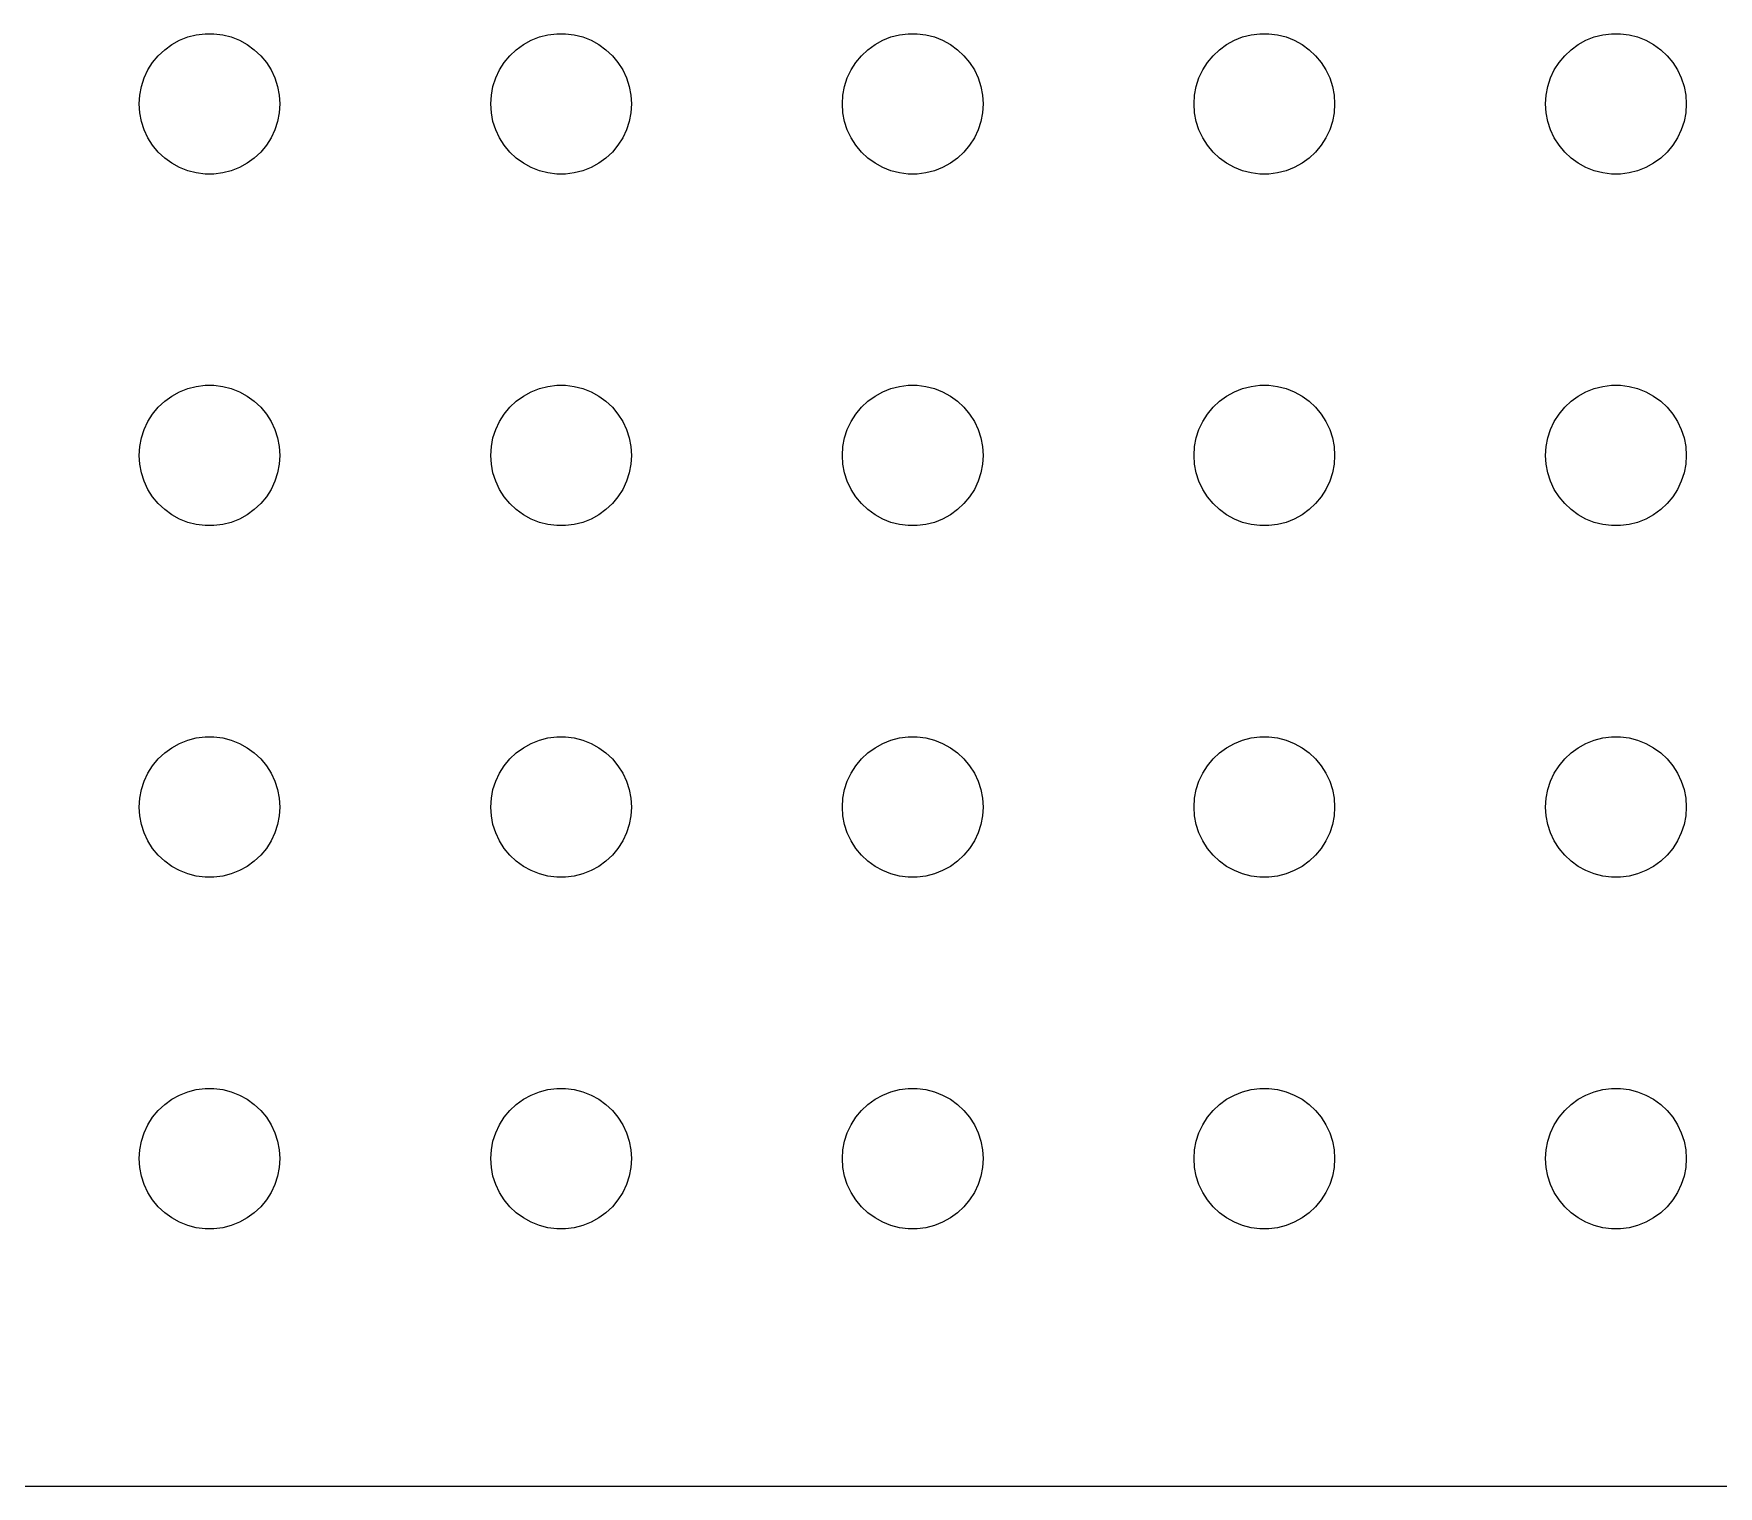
# Model space of a CAD drawing. Header units: metres. Extents: x -134 to 134, y -134 to 134.
# Drawn here: x -3.75 to 32.18, y -134.49 to -103.5 of the extents above; entities that cross this region are included whole.
import ezdxf

# ---------------------------------------------------------------- set-up
doc = ezdxf.new("R2010")
doc.units = ezdxf.units.M

msp = doc.modelspace()

# ---------------------------------------------------------------- linework, layer by layer
for p, q in [((-1.09344, -103.973), (-0.95613, -103.844)), ((-0.95613, -103.844), (-0.80373, -103.734)), ((-0.80373, -103.734), (-0.63866, -103.643)), ((-0.63866, -103.643), (-0.46352, -103.573)), ((-0.46352, -103.573), (-0.28107, -103.527)), ((-0.28107, -103.527), (-0.09418, -103.503)), ((-0.09418, -103.503), (0.09418, -103.503)), ((0.09418, -103.503), (0.28107, -103.527)), ((0.28107, -103.527), (0.46352, -103.573)), ((0.46352, -103.573), (0.63866, -103.643)), ((0.63866, -103.643), (0.80373, -103.734)), ((0.80373, -103.734), (0.95613, -103.844)), ((0.95613, -103.844), (1.09344, -103.973)), ((6.40654, -103.973), (6.54385, -103.844)), ((6.54385, -103.844), (6.69626, -103.734)), ((6.69626, -103.734), (6.86133, -103.643)), ((6.86133, -103.643), (7.03647, -103.573)), ((7.03647, -103.573), (7.21892, -103.527)), ((7.21892, -103.527), (7.40581, -103.503)), ((7.40581, -103.503), (7.59418, -103.503)), ((7.59418, -103.503), (7.78107, -103.527)), ((7.78107, -103.527), (7.96352, -103.573)), ((7.96352, -103.573), (8.13866, -103.643)), ((8.13866, -103.643), (8.30373, -103.734)), ((8.30373, -103.734), (8.45613, -103.844)), ((8.45613, -103.844), (8.59344, -103.973)), ((13.9065, -103.973), (14.0439, -103.844)), ((14.0439, -103.844), (14.1963, -103.734)), ((14.1963, -103.734), (14.3613, -103.643)), ((14.3613, -103.643), (14.5365, -103.573)), ((14.5365, -103.573), (14.7189, -103.527)), ((14.7189, -103.527), (14.9058, -103.503)), ((14.9058, -103.503), (15.0942, -103.503)), ((15.0942, -103.503), (15.2811, -103.527)), ((15.2811, -103.527), (15.4635, -103.573)), ((15.4635, -103.573), (15.6387, -103.643)), ((15.6387, -103.643), (15.8037, -103.734)), ((15.8037, -103.734), (15.9561, -103.844)), ((15.9561, -103.844), (16.0934, -103.973)), ((21.4065, -103.973), (21.5439, -103.844)), ((21.5439, -103.844), (21.6963, -103.734)), ((21.6963, -103.734), (21.8613, -103.643)), ((21.8613, -103.643), (22.0365, -103.573)), ((22.0365, -103.573), (22.2189, -103.527)), ((22.2189, -103.527), (22.4058, -103.503)), ((22.4058, -103.503), (22.5942, -103.503)), ((22.5942, -103.503), (22.7811, -103.527)), ((22.7811, -103.527), (22.9635, -103.573)), ((22.9635, -103.573), (23.1387, -103.643)), ((23.1387, -103.643), (23.3037, -103.734)), ((23.3037, -103.734), (23.4561, -103.844)), ((23.4561, -103.844), (23.5934, -103.973)), ((28.9065, -103.973), (29.0439, -103.844)), ((29.0439, -103.844), (29.1963, -103.734)), ((29.1963, -103.734), (29.3613, -103.643)), ((29.3613, -103.643), (29.5365, -103.573)), ((29.5365, -103.573), (29.7189, -103.527)), ((29.7189, -103.527), (29.9058, -103.503)), ((29.9058, -103.503), (30.0942, -103.503)), ((30.0942, -103.503), (30.2811, -103.527)), ((30.2811, -103.527), (30.4635, -103.573)), ((30.4635, -103.573), (30.6387, -103.643)), ((30.6387, -103.643), (30.8037, -103.734)), ((30.8037, -103.734), (30.9561, -103.844)), ((30.9561, -103.844), (31.0934, -103.973)), ((-1.31445, -104.277), (-1.21352, -104.118)), ((-1.21352, -104.118), (-1.09344, -103.973)), ((1.09344, -103.973), (1.21352, -104.118)), ((1.21352, -104.118), (1.31445, -104.277)), ((6.18553, -104.277), (6.28647, -104.118)), ((6.28647, -104.118), (6.40654, -103.973)), ((8.59344, -103.973), (8.71352, -104.118)), ((8.71352, -104.118), (8.81445, -104.277)), ((13.6855, -104.277), (13.7865, -104.118)), ((13.7865, -104.118), (13.9065, -103.973)), ((16.0934, -103.973), (16.2135, -104.118)), ((16.2135, -104.118), (16.3145, -104.277)), ((21.1855, -104.277), (21.2865, -104.118)), ((21.2865, -104.118), (21.4065, -103.973)), ((23.5934, -103.973), (23.7135, -104.118)), ((23.7135, -104.118), (23.8145, -104.277)), ((28.6855, -104.277), (28.7865, -104.118)), ((28.7865, -104.118), (28.9065, -103.973)), ((31.0934, -103.973), (31.2135, -104.118)), ((31.2135, -104.118), (31.3145, -104.277)), ((-1.45287, -104.627), (-1.39465, -104.448)), ((-1.39465, -104.448), (-1.31445, -104.277)), ((1.31445, -104.277), (1.39465, -104.448)), ((1.39465, -104.448), (1.45287, -104.627)), ((6.04712, -104.627), (6.10533, -104.448)), ((6.10533, -104.448), (6.18553, -104.277)), ((8.81445, -104.277), (8.89465, -104.448)), ((8.89465, -104.448), (8.95287, -104.627)), ((13.5471, -104.627), (13.6053, -104.448)), ((13.6053, -104.448), (13.6855, -104.277)), ((16.3145, -104.277), (16.3947, -104.448)), ((16.3947, -104.448), (16.4529, -104.627)), ((21.0471, -104.627), (21.1053, -104.448)), ((21.1053, -104.448), (21.1855, -104.277)), ((23.8145, -104.277), (23.8947, -104.448)), ((23.8947, -104.448), (23.9529, -104.627)), ((28.5471, -104.627), (28.6053, -104.448)), ((28.6053, -104.448), (28.6855, -104.277)), ((31.3145, -104.277), (31.3947, -104.448)), ((31.3947, -104.448), (31.4529, -104.627)), ((-1.5, -105), (-1.48816, -104.812)), ((-1.48816, -104.812), (-1.45287, -104.627)), ((1.45287, -104.627), (1.48816, -104.812)), ((1.48816, -104.812), (1.5, -105)), ((6, -105), (6.01183, -104.812)), ((6.01183, -104.812), (6.04712, -104.627)), ((8.95287, -104.627), (8.98816, -104.812)), ((8.98816, -104.812), (9, -105)), ((13.5, -105), (13.5118, -104.812)), ((13.5118, -104.812), (13.5471, -104.627)), ((16.4529, -104.627), (16.4882, -104.812)), ((16.4882, -104.812), (16.5, -105)), ((21, -105), (21.0118, -104.812)), ((21.0118, -104.812), (21.0471, -104.627)), ((23.9529, -104.627), (23.9882, -104.812)), ((23.9882, -104.812), (24, -105)), ((28.5, -105), (28.5118, -104.812)), ((28.5118, -104.812), (28.5471, -104.627)), ((31.4529, -104.627), (31.4882, -104.812)), ((31.4882, -104.812), (31.5, -105)), ((-1.48816, -105.188), (-1.5, -105)), ((-1.45287, -105.373), (-1.48816, -105.188)), ((1.48816, -105.188), (1.45287, -105.373)), ((1.5, -105), (1.48816, -105.188)), ((6.01183, -105.188), (6, -105)), ((6.04712, -105.373), (6.01183, -105.188)), ((8.98816, -105.188), (8.95287, -105.373)), ((9, -105), (8.98816, -105.188)), ((13.5118, -105.188), (13.5, -105)), ((13.5471, -105.373), (13.5118, -105.188)), ((16.4882, -105.188), (16.4529, -105.373)), ((16.5, -105), (16.4882, -105.188)), ((21.0118, -105.188), (21, -105)), ((21.0471, -105.373), (21.0118, -105.188)), ((23.9882, -105.188), (23.9529, -105.373)), ((24, -105), (23.9882, -105.188)), ((28.5118, -105.188), (28.5, -105)), ((28.5471, -105.373), (28.5118, -105.188)), ((31.4882, -105.188), (31.4529, -105.373)), ((31.5, -105), (31.4882, -105.188)), ((-1.39465, -105.552), (-1.45287, -105.373)), ((-1.31445, -105.723), (-1.39465, -105.552)), ((1.39465, -105.552), (1.31445, -105.723)), ((1.45287, -105.373), (1.39465, -105.552)), ((6.10533, -105.552), (6.04712, -105.373)), ((6.18553, -105.723), (6.10533, -105.552)), ((8.89465, -105.552), (8.81445, -105.723)), ((8.95287, -105.373), (8.89465, -105.552)), ((13.6053, -105.552), (13.5471, -105.373)), ((13.6855, -105.723), (13.6053, -105.552)), ((16.3947, -105.552), (16.3145, -105.723)), ((16.4529, -105.373), (16.3947, -105.552)), ((21.1053, -105.552), (21.0471, -105.373)), ((21.1855, -105.723), (21.1053, -105.552)), ((23.8947, -105.552), (23.8145, -105.723)), ((23.9529, -105.373), (23.8947, -105.552)), ((28.6053, -105.552), (28.5471, -105.373)), ((28.6855, -105.723), (28.6053, -105.552)), ((31.3947, -105.552), (31.3145, -105.723)), ((31.4529, -105.373), (31.3947, -105.552)), ((-1.21352, -105.882), (-1.31445, -105.723)), ((-1.09344, -106.027), (-1.21352, -105.882)), ((1.21352, -105.882), (1.09344, -106.027)), ((1.31445, -105.723), (1.21352, -105.882)), ((6.28647, -105.882), (6.18553, -105.723)), ((6.40654, -106.027), (6.28647, -105.882)), ((8.71352, -105.882), (8.59344, -106.027)), ((8.81445, -105.723), (8.71352, -105.882)), ((13.7865, -105.882), (13.6855, -105.723)), ((13.9065, -106.027), (13.7865, -105.882)), ((16.2135, -105.882), (16.0934, -106.027)), ((16.3145, -105.723), (16.2135, -105.882)), ((21.2865, -105.882), (21.1855, -105.723)), ((21.4065, -106.027), (21.2865, -105.882)), ((23.7135, -105.882), (23.5934, -106.027)), ((23.8145, -105.723), (23.7135, -105.882)), ((28.7865, -105.882), (28.6855, -105.723)), ((28.9065, -106.027), (28.7865, -105.882)), ((31.2135, -105.882), (31.0934, -106.027)), ((31.3145, -105.723), (31.2135, -105.882)), ((-0.95613, -106.156), (-1.09344, -106.027)), ((-0.80373, -106.266), (-0.95613, -106.156)), ((-0.63866, -106.357), (-0.80373, -106.266)), ((-0.46352, -106.427), (-0.63866, -106.357)), ((0.63866, -106.357), (0.46352, -106.427)), ((0.80373, -106.266), (0.63866, -106.357)), ((0.95613, -106.156), (0.80373, -106.266)), ((1.09344, -106.027), (0.95613, -106.156)), ((6.54385, -106.156), (6.40654, -106.027)), ((6.69626, -106.266), (6.54385, -106.156)), ((6.86133, -106.357), (6.69626, -106.266)), ((7.03647, -106.427), (6.86133, -106.357)), ((8.13866, -106.357), (7.96352, -106.427)), ((8.30373, -106.266), (8.13866, -106.357)), ((8.45613, -106.156), (8.30373, -106.266)), ((8.59344, -106.027), (8.45613, -106.156)), ((14.0439, -106.156), (13.9065, -106.027)), ((14.1963, -106.266), (14.0439, -106.156)), ((14.3613, -106.357), (14.1963, -106.266)), ((14.5365, -106.427), (14.3613, -106.357)), ((15.6387, -106.357), (15.4635, -106.427)), ((15.8037, -106.266), (15.6387, -106.357)), ((15.9561, -106.156), (15.8037, -106.266)), ((16.0934, -106.027), (15.9561, -106.156)), ((21.5439, -106.156), (21.4065, -106.027)), ((21.6963, -106.266), (21.5439, -106.156)), ((21.8613, -106.357), (21.6963, -106.266)), ((22.0365, -106.427), (21.8613, -106.357)), ((23.1387, -106.357), (22.9635, -106.427)), ((23.3037, -106.266), (23.1387, -106.357)), ((23.4561, -106.156), (23.3037, -106.266)), ((23.5934, -106.027), (23.4561, -106.156)), ((29.0439, -106.156), (28.9065, -106.027)), ((29.1963, -106.266), (29.0439, -106.156)), ((29.3613, -106.357), (29.1963, -106.266)), ((29.5365, -106.427), (29.3613, -106.357)), ((30.6387, -106.357), (30.4635, -106.427)), ((30.8037, -106.266), (30.6387, -106.357)), ((30.9561, -106.156), (30.8037, -106.266)), ((31.0934, -106.027), (30.9561, -106.156)), ((-0.28107, -106.473), (-0.46352, -106.427)), ((-0.09418, -106.497), (-0.28107, -106.473)), ((0.09418, -106.497), (-0.09418, -106.497)), ((0.28107, -106.473), (0.09418, -106.497)), ((0.46352, -106.427), (0.28107, -106.473)), ((7.21892, -106.473), (7.03647, -106.427)), ((7.40581, -106.497), (7.21892, -106.473)), ((7.59418, -106.497), (7.40581, -106.497)), ((7.78107, -106.473), (7.59418, -106.497)), ((7.96352, -106.427), (7.78107, -106.473)), ((14.7189, -106.473), (14.5365, -106.427)), ((14.9058, -106.497), (14.7189, -106.473)), ((15.0942, -106.497), (14.9058, -106.497)), ((15.2811, -106.473), (15.0942, -106.497)), ((15.4635, -106.427), (15.2811, -106.473)), ((22.2189, -106.473), (22.0365, -106.427)), ((22.4058, -106.497), (22.2189, -106.473)), ((22.5942, -106.497), (22.4058, -106.497)), ((22.7811, -106.473), (22.5942, -106.497)), ((22.9635, -106.427), (22.7811, -106.473)), ((29.7189, -106.473), (29.5365, -106.427)), ((29.9058, -106.497), (29.7189, -106.473)), ((30.0942, -106.497), (29.9058, -106.497)), ((30.2811, -106.473), (30.0942, -106.497)), ((30.4635, -106.427), (30.2811, -106.473)), ((-0.46352, -111.073), (-0.28107, -111.027)), ((-0.28107, -111.027), (-0.09418, -111.003)), ((-0.09418, -111.003), (0.09418, -111.003)), ((0.09418, -111.003), (0.28107, -111.027)), ((0.28107, -111.027), (0.46352, -111.073)), ((7.03647, -111.073), (7.21892, -111.027)), ((7.21892, -111.027), (7.40581, -111.003)), ((7.40581, -111.003), (7.59418, -111.003)), ((7.59418, -111.003), (7.78107, -111.027)), ((7.78107, -111.027), (7.96352, -111.073)), ((14.5365, -111.073), (14.7189, -111.027)), ((14.7189, -111.027), (14.9058, -111.003)), ((14.9058, -111.003), (15.0942, -111.003)), ((15.0942, -111.003), (15.2811, -111.027)), ((15.2811, -111.027), (15.4635, -111.073)), ((22.0365, -111.073), (22.2189, -111.027)), ((22.2189, -111.027), (22.4058, -111.003)), ((22.4058, -111.003), (22.5942, -111.003)), ((22.5942, -111.003), (22.7811, -111.027)), ((22.7811, -111.027), (22.9635, -111.073)), ((29.5365, -111.073), (29.7189, -111.027)), ((29.7189, -111.027), (29.9058, -111.003)), ((29.9058, -111.003), (30.0942, -111.003)), ((30.0942, -111.003), (30.2811, -111.027)), ((30.2811, -111.027), (30.4635, -111.073)), ((-1.09344, -111.473), (-0.95613, -111.344)), ((-0.95613, -111.344), (-0.80373, -111.234)), ((-0.80373, -111.234), (-0.63866, -111.143)), ((-0.63866, -111.143), (-0.46352, -111.073)), ((0.46352, -111.073), (0.63866, -111.143)), ((0.63866, -111.143), (0.80373, -111.234)), ((0.80373, -111.234), (0.95613, -111.344)), ((0.95613, -111.344), (1.09344, -111.473)), ((6.40654, -111.473), (6.54385, -111.344)), ((6.54385, -111.344), (6.69626, -111.234)), ((6.69626, -111.234), (6.86133, -111.143)), ((6.86133, -111.143), (7.03647, -111.073)), ((7.96352, -111.073), (8.13866, -111.143)), ((8.13866, -111.143), (8.30373, -111.234)), ((8.30373, -111.234), (8.45613, -111.344)), ((8.45613, -111.344), (8.59344, -111.473)), ((13.9065, -111.473), (14.0439, -111.344)), ((14.0439, -111.344), (14.1963, -111.234)), ((14.1963, -111.234), (14.3613, -111.143)), ((14.3613, -111.143), (14.5365, -111.073)), ((15.4635, -111.073), (15.6387, -111.143)), ((15.6387, -111.143), (15.8037, -111.234)), ((15.8037, -111.234), (15.9561, -111.344)), ((15.9561, -111.344), (16.0934, -111.473)), ((21.4065, -111.473), (21.5439, -111.344)), ((21.5439, -111.344), (21.6963, -111.234)), ((21.6963, -111.234), (21.8613, -111.143)), ((21.8613, -111.143), (22.0365, -111.073)), ((22.9635, -111.073), (23.1387, -111.143)), ((23.1387, -111.143), (23.3037, -111.234)), ((23.3037, -111.234), (23.4561, -111.344)), ((23.4561, -111.344), (23.5934, -111.473)), ((28.9065, -111.473), (29.0439, -111.344)), ((29.0439, -111.344), (29.1963, -111.234)), ((29.1963, -111.234), (29.3613, -111.143)), ((29.3613, -111.143), (29.5365, -111.073)), ((30.4635, -111.073), (30.6387, -111.143)), ((30.6387, -111.143), (30.8037, -111.234)), ((30.8037, -111.234), (30.9561, -111.344)), ((30.9561, -111.344), (31.0934, -111.473)), ((-1.31445, -111.777), (-1.21352, -111.618)), ((-1.21352, -111.618), (-1.09344, -111.473)), ((1.09344, -111.473), (1.21352, -111.618)), ((1.21352, -111.618), (1.31445, -111.777)), ((6.18553, -111.777), (6.28647, -111.618)), ((6.28647, -111.618), (6.40654, -111.473)), ((8.59344, -111.473), (8.71352, -111.618)), ((8.71352, -111.618), (8.81445, -111.777)), ((13.6855, -111.777), (13.7865, -111.618)), ((13.7865, -111.618), (13.9065, -111.473)), ((16.0934, -111.473), (16.2135, -111.618)), ((16.2135, -111.618), (16.3145, -111.777)), ((21.1855, -111.777), (21.2865, -111.618)), ((21.2865, -111.618), (21.4065, -111.473)), ((23.5934, -111.473), (23.7135, -111.618)), ((23.7135, -111.618), (23.8145, -111.777)), ((28.6855, -111.777), (28.7865, -111.618)), ((28.7865, -111.618), (28.9065, -111.473)), ((31.0934, -111.473), (31.2135, -111.618)), ((31.2135, -111.618), (31.3145, -111.777)), ((-1.45287, -112.127), (-1.39465, -111.948)), ((-1.39465, -111.948), (-1.31445, -111.777)), ((1.31445, -111.777), (1.39465, -111.948)), ((1.39465, -111.948), (1.45287, -112.127)), ((6.04712, -112.127), (6.10533, -111.948)), ((6.10533, -111.948), (6.18553, -111.777)), ((8.81445, -111.777), (8.89465, -111.948)), ((8.89465, -111.948), (8.95287, -112.127)), ((13.5471, -112.127), (13.6053, -111.948)), ((13.6053, -111.948), (13.6855, -111.777)), ((16.3145, -111.777), (16.3947, -111.948)), ((16.3947, -111.948), (16.4529, -112.127)), ((21.0471, -112.127), (21.1053, -111.948)), ((21.1053, -111.948), (21.1855, -111.777)), ((23.8145, -111.777), (23.8947, -111.948)), ((23.8947, -111.948), (23.9529, -112.127)), ((28.5471, -112.127), (28.6053, -111.948)), ((28.6053, -111.948), (28.6855, -111.777)), ((31.3145, -111.777), (31.3947, -111.948)), ((31.3947, -111.948), (31.4529, -112.127)), ((-1.5, -112.5), (-1.48816, -112.312)), ((-1.48816, -112.312), (-1.45287, -112.127)), ((1.45287, -112.127), (1.48816, -112.312)), ((1.48816, -112.312), (1.5, -112.5)), ((6, -112.5), (6.01183, -112.312)), ((6.01183, -112.312), (6.04712, -112.127)), ((8.95287, -112.127), (8.98816, -112.312)), ((8.98816, -112.312), (9, -112.5)), ((13.5, -112.5), (13.5118, -112.312)), ((13.5118, -112.312), (13.5471, -112.127)), ((16.4529, -112.127), (16.4882, -112.312)), ((16.4882, -112.312), (16.5, -112.5)), ((21, -112.5), (21.0118, -112.312)), ((21.0118, -112.312), (21.0471, -112.127)), ((23.9529, -112.127), (23.9882, -112.312)), ((23.9882, -112.312), (24, -112.5)), ((28.5, -112.5), (28.5118, -112.312)), ((28.5118, -112.312), (28.5471, -112.127)), ((31.4529, -112.127), (31.4882, -112.312)), ((31.4882, -112.312), (31.5, -112.5)), ((-1.48816, -112.688), (-1.5, -112.5)), ((-1.45287, -112.873), (-1.48816, -112.688)), ((1.48816, -112.688), (1.45287, -112.873)), ((1.5, -112.5), (1.48816, -112.688)), ((6.01183, -112.688), (6, -112.5)), ((6.04712, -112.873), (6.01183, -112.688)), ((8.98816, -112.688), (8.95287, -112.873)), ((9, -112.5), (8.98816, -112.688)), ((13.5118, -112.688), (13.5, -112.5)), ((13.5471, -112.873), (13.5118, -112.688)), ((16.4882, -112.688), (16.4529, -112.873)), ((16.5, -112.5), (16.4882, -112.688)), ((21.0118, -112.688), (21, -112.5)), ((21.0471, -112.873), (21.0118, -112.688)), ((23.9882, -112.688), (23.9529, -112.873)), ((24, -112.5), (23.9882, -112.688)), ((28.5118, -112.688), (28.5, -112.5)), ((28.5471, -112.873), (28.5118, -112.688)), ((31.4882, -112.688), (31.4529, -112.873)), ((31.5, -112.5), (31.4882, -112.688)), ((-1.39465, -113.052), (-1.45287, -112.873)), ((-1.31445, -113.223), (-1.39465, -113.052)), ((1.39465, -113.052), (1.31445, -113.223)), ((1.45287, -112.873), (1.39465, -113.052)), ((6.10533, -113.052), (6.04712, -112.873)), ((6.18553, -113.223), (6.10533, -113.052)), ((8.89465, -113.052), (8.81445, -113.223)), ((8.95287, -112.873), (8.89465, -113.052)), ((13.6053, -113.052), (13.5471, -112.873)), ((13.6855, -113.223), (13.6053, -113.052)), ((16.3947, -113.052), (16.3145, -113.223)), ((16.4529, -112.873), (16.3947, -113.052)), ((21.1053, -113.052), (21.0471, -112.873)), ((21.1855, -113.223), (21.1053, -113.052)), ((23.8947, -113.052), (23.8145, -113.223)), ((23.9529, -112.873), (23.8947, -113.052)), ((28.6053, -113.052), (28.5471, -112.873)), ((28.6855, -113.223), (28.6053, -113.052)), ((31.3947, -113.052), (31.3145, -113.223)), ((31.4529, -112.873), (31.3947, -113.052)), ((-1.21352, -113.382), (-1.31445, -113.223)), ((-1.09344, -113.527), (-1.21352, -113.382)), ((-0.95613, -113.656), (-1.09344, -113.527)), ((1.09344, -113.527), (0.95613, -113.656)), ((1.21352, -113.382), (1.09344, -113.527)), ((1.31445, -113.223), (1.21352, -113.382)), ((6.28647, -113.382), (6.18553, -113.223)), ((6.40654, -113.527), (6.28647, -113.382)), ((6.54385, -113.656), (6.40654, -113.527)), ((8.59344, -113.527), (8.45613, -113.656)), ((8.71352, -113.382), (8.59344, -113.527)), ((8.81445, -113.223), (8.71352, -113.382)), ((13.7865, -113.382), (13.6855, -113.223)), ((13.9065, -113.527), (13.7865, -113.382)), ((14.0439, -113.656), (13.9065, -113.527)), ((16.0934, -113.527), (15.9561, -113.656)), ((16.2135, -113.382), (16.0934, -113.527)), ((16.3145, -113.223), (16.2135, -113.382)), ((21.2865, -113.382), (21.1855, -113.223)), ((21.4065, -113.527), (21.2865, -113.382)), ((21.5439, -113.656), (21.4065, -113.527)), ((23.5934, -113.527), (23.4561, -113.656)), ((23.7135, -113.382), (23.5934, -113.527)), ((23.8145, -113.223), (23.7135, -113.382)), ((28.7865, -113.382), (28.6855, -113.223)), ((28.9065, -113.527), (28.7865, -113.382)), ((29.0439, -113.656), (28.9065, -113.527)), ((31.0934, -113.527), (30.9561, -113.656)), ((31.2135, -113.382), (31.0934, -113.527)), ((31.3145, -113.223), (31.2135, -113.382)), ((-0.80373, -113.766), (-0.95613, -113.656)), ((-0.63866, -113.857), (-0.80373, -113.766)), ((-0.46352, -113.927), (-0.63866, -113.857)), ((0.63866, -113.857), (0.46352, -113.927)), ((0.80373, -113.766), (0.63866, -113.857)), ((0.95613, -113.656), (0.80373, -113.766)), ((6.69626, -113.766), (6.54385, -113.656)), ((6.86133, -113.857), (6.69626, -113.766)), ((7.03647, -113.927), (6.86133, -113.857)), ((8.13866, -113.857), (7.96352, -113.927)), ((8.30373, -113.766), (8.13866, -113.857)), ((8.45613, -113.656), (8.30373, -113.766)), ((14.1963, -113.766), (14.0439, -113.656)), ((14.3613, -113.857), (14.1963, -113.766)), ((14.5365, -113.927), (14.3613, -113.857)), ((15.6387, -113.857), (15.4635, -113.927)), ((15.8037, -113.766), (15.6387, -113.857)), ((15.9561, -113.656), (15.8037, -113.766)), ((21.6963, -113.766), (21.5439, -113.656)), ((21.8613, -113.857), (21.6963, -113.766)), ((22.0365, -113.927), (21.8613, -113.857)), ((23.1387, -113.857), (22.9635, -113.927)), ((23.3037, -113.766), (23.1387, -113.857)), ((23.4561, -113.656), (23.3037, -113.766)), ((29.1963, -113.766), (29.0439, -113.656)), ((29.3613, -113.857), (29.1963, -113.766)), ((29.5365, -113.927), (29.3613, -113.857)), ((30.6387, -113.857), (30.4635, -113.927)), ((30.8037, -113.766), (30.6387, -113.857)), ((30.9561, -113.656), (30.8037, -113.766)), ((-0.28107, -113.973), (-0.46352, -113.927)), ((-0.09418, -113.997), (-0.28107, -113.973)), ((0.09418, -113.997), (-0.09418, -113.997)), ((0.28107, -113.973), (0.09418, -113.997)), ((0.46352, -113.927), (0.28107, -113.973)), ((7.21892, -113.973), (7.03647, -113.927)), ((7.40581, -113.997), (7.21892, -113.973)), ((7.59418, -113.997), (7.40581, -113.997)), ((7.78107, -113.973), (7.59418, -113.997)), ((7.96352, -113.927), (7.78107, -113.973)), ((14.7189, -113.973), (14.5365, -113.927)), ((14.9058, -113.997), (14.7189, -113.973)), ((15.0942, -113.997), (14.9058, -113.997)), ((15.2811, -113.973), (15.0942, -113.997)), ((15.4635, -113.927), (15.2811, -113.973)), ((22.2189, -113.973), (22.0365, -113.927)), ((22.4058, -113.997), (22.2189, -113.973)), ((22.5942, -113.997), (22.4058, -113.997)), ((22.7811, -113.973), (22.5942, -113.997)), ((22.9635, -113.927), (22.7811, -113.973)), ((29.7189, -113.973), (29.5365, -113.927)), ((29.9058, -113.997), (29.7189, -113.973)), ((30.0942, -113.997), (29.9058, -113.997)), ((30.2811, -113.973), (30.0942, -113.997)), ((30.4635, -113.927), (30.2811, -113.973)), ((-0.63866, -118.643), (-0.46352, -118.573)), ((-0.46352, -118.573), (-0.28107, -118.527)), ((-0.28107, -118.527), (-0.09418, -118.503)), ((-0.09418, -118.503), (0.09418, -118.503)), ((0.09418, -118.503), (0.28107, -118.527)), ((0.28107, -118.527), (0.46352, -118.573)), ((0.46352, -118.573), (0.63866, -118.643)), ((6.86133, -118.643), (7.03647, -118.573)), ((7.03647, -118.573), (7.21892, -118.527)), ((7.21892, -118.527), (7.40581, -118.503)), ((7.40581, -118.503), (7.59418, -118.503)), ((7.59418, -118.503), (7.78107, -118.527)), ((7.78107, -118.527), (7.96352, -118.573)), ((7.96352, -118.573), (8.13866, -118.643)), ((14.3613, -118.643), (14.5365, -118.573)), ((14.5365, -118.573), (14.7189, -118.527)), ((14.7189, -118.527), (14.9058, -118.503)), ((14.9058, -118.503), (15.0942, -118.503)), ((15.0942, -118.503), (15.2811, -118.527)), ((15.2811, -118.527), (15.4635, -118.573)), ((15.4635, -118.573), (15.6387, -118.643)), ((21.8613, -118.643), (22.0365, -118.573)), ((22.0365, -118.573), (22.2189, -118.527)), ((22.2189, -118.527), (22.4058, -118.503)), ((22.4058, -118.503), (22.5942, -118.503)), ((22.5942, -118.503), (22.7811, -118.527)), ((22.7811, -118.527), (22.9635, -118.573)), ((22.9635, -118.573), (23.1387, -118.643)), ((29.3613, -118.643), (29.5365, -118.573)), ((29.5365, -118.573), (29.7189, -118.527)), ((29.7189, -118.527), (29.9058, -118.503)), ((29.9058, -118.503), (30.0942, -118.503)), ((30.0942, -118.503), (30.2811, -118.527)), ((30.2811, -118.527), (30.4635, -118.573)), ((30.4635, -118.573), (30.6387, -118.643)), ((-1.09344, -118.973), (-0.95613, -118.844)), ((-0.95613, -118.844), (-0.80373, -118.734)), ((-0.80373, -118.734), (-0.63866, -118.643)), ((0.63866, -118.643), (0.80373, -118.734)), ((0.80373, -118.734), (0.95613, -118.844)), ((0.95613, -118.844), (1.09344, -118.973)), ((6.40654, -118.973), (6.54385, -118.844)), ((6.54385, -118.844), (6.69626, -118.734)), ((6.69626, -118.734), (6.86133, -118.643)), ((8.13866, -118.643), (8.30373, -118.734)), ((8.30373, -118.734), (8.45613, -118.844)), ((8.45613, -118.844), (8.59344, -118.973)), ((13.9065, -118.973), (14.0439, -118.844)), ((14.0439, -118.844), (14.1963, -118.734)), ((14.1963, -118.734), (14.3613, -118.643)), ((15.6387, -118.643), (15.8037, -118.734)), ((15.8037, -118.734), (15.9561, -118.844)), ((15.9561, -118.844), (16.0934, -118.973)), ((21.4065, -118.973), (21.5439, -118.844)), ((21.5439, -118.844), (21.6963, -118.734)), ((21.6963, -118.734), (21.8613, -118.643)), ((23.1387, -118.643), (23.3037, -118.734)), ((23.3037, -118.734), (23.4561, -118.844)), ((23.4561, -118.844), (23.5934, -118.973)), ((28.9065, -118.973), (29.0439, -118.844)), ((29.0439, -118.844), (29.1963, -118.734)), ((29.1963, -118.734), (29.3613, -118.643)), ((30.6387, -118.643), (30.8037, -118.734)), ((30.8037, -118.734), (30.9561, -118.844)), ((30.9561, -118.844), (31.0934, -118.973)), ((-1.39465, -119.448), (-1.31445, -119.277)), ((-1.31445, -119.277), (-1.21352, -119.118)), ((-1.21352, -119.118), (-1.09344, -118.973)), ((1.09344, -118.973), (1.21352, -119.118)), ((1.21352, -119.118), (1.31445, -119.277)), ((1.31445, -119.277), (1.39465, -119.448)), ((6.10533, -119.448), (6.18553, -119.277)), ((6.18553, -119.277), (6.28647, -119.118)), ((6.28647, -119.118), (6.40654, -118.973)), ((8.59344, -118.973), (8.71352, -119.118)), ((8.71352, -119.118), (8.81445, -119.277)), ((8.81445, -119.277), (8.89465, -119.448)), ((13.6053, -119.448), (13.6855, -119.277)), ((13.6855, -119.277), (13.7865, -119.118)), ((13.7865, -119.118), (13.9065, -118.973)), ((16.0934, -118.973), (16.2135, -119.118)), ((16.2135, -119.118), (16.3145, -119.277)), ((16.3145, -119.277), (16.3947, -119.448)), ((21.1053, -119.448), (21.1855, -119.277)), ((21.1855, -119.277), (21.2865, -119.118)), ((21.2865, -119.118), (21.4065, -118.973)), ((23.5934, -118.973), (23.7135, -119.118)), ((23.7135, -119.118), (23.8145, -119.277)), ((23.8145, -119.277), (23.8947, -119.448)), ((28.6053, -119.448), (28.6855, -119.277)), ((28.6855, -119.277), (28.7865, -119.118)), ((28.7865, -119.118), (28.9065, -118.973)), ((31.0934, -118.973), (31.2135, -119.118)), ((31.2135, -119.118), (31.3145, -119.277)), ((31.3145, -119.277), (31.3947, -119.448)), ((-1.48816, -119.812), (-1.45287, -119.627)), ((-1.45287, -119.627), (-1.39465, -119.448)), ((1.39465, -119.448), (1.45287, -119.627)), ((1.45287, -119.627), (1.48816, -119.812)), ((6.01183, -119.812), (6.04712, -119.627)), ((6.04712, -119.627), (6.10533, -119.448)), ((8.89465, -119.448), (8.95287, -119.627)), ((8.95287, -119.627), (8.98816, -119.812)), ((13.5118, -119.812), (13.5471, -119.627)), ((13.5471, -119.627), (13.6053, -119.448)), ((16.3947, -119.448), (16.4529, -119.627)), ((16.4529, -119.627), (16.4882, -119.812)), ((21.0118, -119.812), (21.0471, -119.627)), ((21.0471, -119.627), (21.1053, -119.448)), ((23.8947, -119.448), (23.9529, -119.627)), ((23.9529, -119.627), (23.9882, -119.812)), ((28.5118, -119.812), (28.5471, -119.627)), ((28.5471, -119.627), (28.6053, -119.448)), ((31.3947, -119.448), (31.4529, -119.627)), ((31.4529, -119.627), (31.4882, -119.812)), ((-1.5, -120), (-1.48816, -119.812)), ((-1.48816, -120.188), (-1.5, -120)), ((1.48816, -119.812), (1.5, -120)), ((1.5, -120), (1.48816, -120.188)), ((6, -120), (6.01183, -119.812)), ((6.01183, -120.188), (6, -120)), ((8.98816, -119.812), (9, -120)), ((9, -120), (8.98816, -120.188)), ((13.5, -120), (13.5118, -119.812)), ((13.5118, -120.188), (13.5, -120)), ((16.4882, -119.812), (16.5, -120)), ((16.5, -120), (16.4882, -120.188)), ((21, -120), (21.0118, -119.812)), ((21.0118, -120.188), (21, -120)), ((23.9882, -119.812), (24, -120)), ((24, -120), (23.9882, -120.188)), ((28.5, -120), (28.5118, -119.812)), ((28.5118, -120.188), (28.5, -120)), ((31.4882, -119.812), (31.5, -120)), ((31.5, -120), (31.4882, -120.188)), ((-1.45287, -120.373), (-1.48816, -120.188)), ((-1.39465, -120.552), (-1.45287, -120.373)), ((1.45287, -120.373), (1.39465, -120.552)), ((1.48816, -120.188), (1.45287, -120.373)), ((6.04712, -120.373), (6.01183, -120.188)), ((6.10533, -120.552), (6.04712, -120.373)), ((8.95287, -120.373), (8.89465, -120.552)), ((8.98816, -120.188), (8.95287, -120.373)), ((13.5471, -120.373), (13.5118, -120.188)), ((13.6053, -120.552), (13.5471, -120.373)), ((16.4529, -120.373), (16.3947, -120.552)), ((16.4882, -120.188), (16.4529, -120.373)), ((21.0471, -120.373), (21.0118, -120.188)), ((21.1053, -120.552), (21.0471, -120.373)), ((23.9529, -120.373), (23.8947, -120.552)), ((23.9882, -120.188), (23.9529, -120.373)), ((28.5471, -120.373), (28.5118, -120.188)), ((28.6053, -120.552), (28.5471, -120.373)), ((31.4529, -120.373), (31.3947, -120.552)), ((31.4882, -120.188), (31.4529, -120.373)), ((-1.31445, -120.723), (-1.39465, -120.552)), ((-1.21352, -120.882), (-1.31445, -120.723)), ((1.31445, -120.723), (1.21352, -120.882)), ((1.39465, -120.552), (1.31445, -120.723)), ((6.18553, -120.723), (6.10533, -120.552)), ((6.28647, -120.882), (6.18553, -120.723)), ((8.81445, -120.723), (8.71352, -120.882)), ((8.89465, -120.552), (8.81445, -120.723)), ((13.6855, -120.723), (13.6053, -120.552)), ((13.7865, -120.882), (13.6855, -120.723)), ((16.3145, -120.723), (16.2135, -120.882)), ((16.3947, -120.552), (16.3145, -120.723)), ((21.1855, -120.723), (21.1053, -120.552)), ((21.2865, -120.882), (21.1855, -120.723)), ((23.8145, -120.723), (23.7135, -120.882)), ((23.8947, -120.552), (23.8145, -120.723)), ((28.6855, -120.723), (28.6053, -120.552)), ((28.7865, -120.882), (28.6855, -120.723)), ((31.3145, -120.723), (31.2135, -120.882)), ((31.3947, -120.552), (31.3145, -120.723)), ((-1.09344, -121.027), (-1.21352, -120.882)), ((-0.95613, -121.156), (-1.09344, -121.027)), ((1.09344, -121.027), (0.95613, -121.156)), ((1.21352, -120.882), (1.09344, -121.027)), ((6.40654, -121.027), (6.28647, -120.882)), ((6.54385, -121.156), (6.40654, -121.027)), ((8.59344, -121.027), (8.45613, -121.156)), ((8.71352, -120.882), (8.59344, -121.027)), ((13.9065, -121.027), (13.7865, -120.882)), ((14.0439, -121.156), (13.9065, -121.027)), ((16.0934, -121.027), (15.9561, -121.156)), ((16.2135, -120.882), (16.0934, -121.027)), ((21.4065, -121.027), (21.2865, -120.882)), ((21.5439, -121.156), (21.4065, -121.027)), ((23.5934, -121.027), (23.4561, -121.156)), ((23.7135, -120.882), (23.5934, -121.027)), ((28.9065, -121.027), (28.7865, -120.882)), ((29.0439, -121.156), (28.9065, -121.027)), ((31.0934, -121.027), (30.9561, -121.156)), ((31.2135, -120.882), (31.0934, -121.027)), ((-0.80373, -121.266), (-0.95613, -121.156)), ((-0.63866, -121.357), (-0.80373, -121.266)), ((-0.46352, -121.427), (-0.63866, -121.357)), ((-0.28107, -121.473), (-0.46352, -121.427)), ((0.46352, -121.427), (0.28107, -121.473)), ((0.63866, -121.357), (0.46352, -121.427)), ((0.80373, -121.266), (0.63866, -121.357)), ((0.95613, -121.156), (0.80373, -121.266)), ((6.69626, -121.266), (6.54385, -121.156)), ((6.86133, -121.357), (6.69626, -121.266)), ((7.03647, -121.427), (6.86133, -121.357)), ((7.21892, -121.473), (7.03647, -121.427)), ((7.96352, -121.427), (7.78107, -121.473)), ((8.13866, -121.357), (7.96352, -121.427)), ((8.30373, -121.266), (8.13866, -121.357)), ((8.45613, -121.156), (8.30373, -121.266)), ((14.1963, -121.266), (14.0439, -121.156)), ((14.3613, -121.357), (14.1963, -121.266)), ((14.5365, -121.427), (14.3613, -121.357)), ((14.7189, -121.473), (14.5365, -121.427)), ((15.4635, -121.427), (15.2811, -121.473)), ((15.6387, -121.357), (15.4635, -121.427)), ((15.8037, -121.266), (15.6387, -121.357)), ((15.9561, -121.156), (15.8037, -121.266)), ((21.6963, -121.266), (21.5439, -121.156)), ((21.8613, -121.357), (21.6963, -121.266)), ((22.0365, -121.427), (21.8613, -121.357)), ((22.2189, -121.473), (22.0365, -121.427)), ((22.9635, -121.427), (22.7811, -121.473)), ((23.1387, -121.357), (22.9635, -121.427)), ((23.3037, -121.266), (23.1387, -121.357)), ((23.4561, -121.156), (23.3037, -121.266)), ((29.1963, -121.266), (29.0439, -121.156)), ((29.3613, -121.357), (29.1963, -121.266)), ((29.5365, -121.427), (29.3613, -121.357)), ((29.7189, -121.473), (29.5365, -121.427)), ((30.4635, -121.427), (30.2811, -121.473)), ((30.6387, -121.357), (30.4635, -121.427)), ((30.8037, -121.266), (30.6387, -121.357)), ((30.9561, -121.156), (30.8037, -121.266)), ((-0.09418, -121.497), (-0.28107, -121.473)), ((0.09418, -121.497), (-0.09418, -121.497)), ((0.28107, -121.473), (0.09418, -121.497)), ((7.40581, -121.497), (7.21892, -121.473)), ((7.59418, -121.497), (7.40581, -121.497)), ((7.78107, -121.473), (7.59418, -121.497)), ((14.9058, -121.497), (14.7189, -121.473)), ((15.0942, -121.497), (14.9058, -121.497)), ((15.2811, -121.473), (15.0942, -121.497)), ((22.4058, -121.497), (22.2189, -121.473)), ((22.5942, -121.497), (22.4058, -121.497)), ((22.7811, -121.473), (22.5942, -121.497)), ((29.9058, -121.497), (29.7189, -121.473)), ((30.0942, -121.497), (29.9058, -121.497)), ((30.2811, -121.473), (30.0942, -121.497)), ((-0.63866, -126.143), (-0.46352, -126.073)), ((-0.46352, -126.073), (-0.28107, -126.027)), ((-0.28107, -126.027), (-0.09418, -126.003)), ((-0.09418, -126.003), (0.09418, -126.003)), ((0.09418, -126.003), (0.28107, -126.027)), ((0.28107, -126.027), (0.46352, -126.073)), ((0.46352, -126.073), (0.63866, -126.143)), ((6.86133, -126.143), (7.03647, -126.073)), ((7.03647, -126.073), (7.21892, -126.027)), ((7.21892, -126.027), (7.40581, -126.003)), ((7.40581, -126.003), (7.59418, -126.003)), ((7.59418, -126.003), (7.78107, -126.027)), ((7.78107, -126.027), (7.96352, -126.073)), ((7.96352, -126.073), (8.13866, -126.143)), ((14.3613, -126.143), (14.5365, -126.073)), ((14.5365, -126.073), (14.7189, -126.027)), ((14.7189, -126.027), (14.9058, -126.003)), ((14.9058, -126.003), (15.0942, -126.003)), ((15.0942, -126.003), (15.2811, -126.027)), ((15.2811, -126.027), (15.4635, -126.073)), ((15.4635, -126.073), (15.6387, -126.143)), ((21.8613, -126.143), (22.0365, -126.073)), ((22.0365, -126.073), (22.2189, -126.027)), ((22.2189, -126.027), (22.4058, -126.003)), ((22.4058, -126.003), (22.5942, -126.003)), ((22.5942, -126.003), (22.7811, -126.027)), ((22.7811, -126.027), (22.9635, -126.073)), ((22.9635, -126.073), (23.1387, -126.143)), ((29.3613, -126.143), (29.5365, -126.073)), ((29.5365, -126.073), (29.7189, -126.027)), ((29.7189, -126.027), (29.9058, -126.003)), ((29.9058, -126.003), (30.0942, -126.003)), ((30.0942, -126.003), (30.2811, -126.027)), ((30.2811, -126.027), (30.4635, -126.073)), ((30.4635, -126.073), (30.6387, -126.143)), ((-1.21352, -126.618), (-1.09344, -126.473)), ((-1.09344, -126.473), (-0.95613, -126.344)), ((-0.95613, -126.344), (-0.80373, -126.234)), ((-0.80373, -126.234), (-0.63866, -126.143)), ((0.63866, -126.143), (0.80373, -126.234)), ((0.80373, -126.234), (0.95613, -126.344)), ((0.95613, -126.344), (1.09344, -126.473)), ((1.09344, -126.473), (1.21352, -126.618)), ((6.28647, -126.618), (6.40654, -126.473)), ((6.40654, -126.473), (6.54385, -126.344)), ((6.54385, -126.344), (6.69626, -126.234)), ((6.69626, -126.234), (6.86133, -126.143)), ((8.13866, -126.143), (8.30373, -126.234)), ((8.30373, -126.234), (8.45613, -126.344)), ((8.45613, -126.344), (8.59344, -126.473)), ((8.59344, -126.473), (8.71352, -126.618)), ((13.7865, -126.618), (13.9065, -126.473)), ((13.9065, -126.473), (14.0439, -126.344)), ((14.0439, -126.344), (14.1963, -126.234)), ((14.1963, -126.234), (14.3613, -126.143)), ((15.6387, -126.143), (15.8037, -126.234)), ((15.8037, -126.234), (15.9561, -126.344)), ((15.9561, -126.344), (16.0934, -126.473)), ((16.0934, -126.473), (16.2135, -126.618)), ((21.2865, -126.618), (21.4065, -126.473)), ((21.4065, -126.473), (21.5439, -126.344)), ((21.5439, -126.344), (21.6963, -126.234)), ((21.6963, -126.234), (21.8613, -126.143)), ((23.1387, -126.143), (23.3037, -126.234)), ((23.3037, -126.234), (23.4561, -126.344)), ((23.4561, -126.344), (23.5934, -126.473)), ((23.5934, -126.473), (23.7135, -126.618)), ((28.7865, -126.618), (28.9065, -126.473)), ((28.9065, -126.473), (29.0439, -126.344)), ((29.0439, -126.344), (29.1963, -126.234)), ((29.1963, -126.234), (29.3613, -126.143)), ((30.6387, -126.143), (30.8037, -126.234)), ((30.8037, -126.234), (30.9561, -126.344)), ((30.9561, -126.344), (31.0934, -126.473)), ((31.0934, -126.473), (31.2135, -126.618)), ((-1.39465, -126.948), (-1.31445, -126.777)), ((-1.31445, -126.777), (-1.21352, -126.618)), ((1.21352, -126.618), (1.31445, -126.777)), ((1.31445, -126.777), (1.39465, -126.948)), ((6.10533, -126.948), (6.18553, -126.777)), ((6.18553, -126.777), (6.28647, -126.618)), ((8.71352, -126.618), (8.81445, -126.777)), ((8.81445, -126.777), (8.89465, -126.948)), ((13.6053, -126.948), (13.6855, -126.777)), ((13.6855, -126.777), (13.7865, -126.618)), ((16.2135, -126.618), (16.3145, -126.777)), ((16.3145, -126.777), (16.3947, -126.948)), ((21.1053, -126.948), (21.1855, -126.777)), ((21.1855, -126.777), (21.2865, -126.618)), ((23.7135, -126.618), (23.8145, -126.777)), ((23.8145, -126.777), (23.8947, -126.948)), ((28.6053, -126.948), (28.6855, -126.777)), ((28.6855, -126.777), (28.7865, -126.618)), ((31.2135, -126.618), (31.3145, -126.777)), ((31.3145, -126.777), (31.3947, -126.948)), ((-1.48816, -127.312), (-1.45287, -127.127)), ((-1.45287, -127.127), (-1.39465, -126.948)), ((1.39465, -126.948), (1.45287, -127.127)), ((1.45287, -127.127), (1.48816, -127.312)), ((6.01183, -127.312), (6.04712, -127.127)), ((6.04712, -127.127), (6.10533, -126.948)), ((8.89465, -126.948), (8.95287, -127.127)), ((8.95287, -127.127), (8.98816, -127.312)), ((13.5118, -127.312), (13.5471, -127.127)), ((13.5471, -127.127), (13.6053, -126.948)), ((16.3947, -126.948), (16.4529, -127.127)), ((16.4529, -127.127), (16.4882, -127.312)), ((21.0118, -127.312), (21.0471, -127.127)), ((21.0471, -127.127), (21.1053, -126.948)), ((23.8947, -126.948), (23.9529, -127.127)), ((23.9529, -127.127), (23.9882, -127.312)), ((28.5118, -127.312), (28.5471, -127.127)), ((28.5471, -127.127), (28.6053, -126.948)), ((31.3947, -126.948), (31.4529, -127.127)), ((31.4529, -127.127), (31.4882, -127.312)), ((-1.5, -127.5), (-1.48816, -127.312)), ((-1.48816, -127.688), (-1.5, -127.5)), ((1.48816, -127.312), (1.5, -127.5)), ((1.5, -127.5), (1.48816, -127.688)), ((6, -127.5), (6.01183, -127.312)), ((6.01183, -127.688), (6, -127.5)), ((8.98816, -127.312), (9, -127.5)), ((9, -127.5), (8.98816, -127.688)), ((13.5, -127.5), (13.5118, -127.312)), ((13.5118, -127.688), (13.5, -127.5)), ((16.4882, -127.312), (16.5, -127.5)), ((16.5, -127.5), (16.4882, -127.688)), ((21, -127.5), (21.0118, -127.312)), ((21.0118, -127.688), (21, -127.5)), ((23.9882, -127.312), (24, -127.5)), ((24, -127.5), (23.9882, -127.688)), ((28.5, -127.5), (28.5118, -127.312)), ((28.5118, -127.688), (28.5, -127.5)), ((31.4882, -127.312), (31.5, -127.5)), ((31.5, -127.5), (31.4882, -127.688)), ((-1.45287, -127.873), (-1.48816, -127.688)), ((-1.39465, -128.052), (-1.45287, -127.873)), ((1.45287, -127.873), (1.39465, -128.052)), ((1.48816, -127.688), (1.45287, -127.873)), ((6.04712, -127.873), (6.01183, -127.688)), ((6.10533, -128.052), (6.04712, -127.873)), ((8.95287, -127.873), (8.89465, -128.052)), ((8.98816, -127.688), (8.95287, -127.873)), ((13.5471, -127.873), (13.5118, -127.688)), ((13.6053, -128.052), (13.5471, -127.873)), ((16.4529, -127.873), (16.3947, -128.052)), ((16.4882, -127.688), (16.4529, -127.873)), ((21.0471, -127.873), (21.0118, -127.688)), ((21.1053, -128.052), (21.0471, -127.873)), ((23.9529, -127.873), (23.8947, -128.052)), ((23.9882, -127.688), (23.9529, -127.873)), ((28.5471, -127.873), (28.5118, -127.688)), ((28.6053, -128.052), (28.5471, -127.873)), ((31.4529, -127.873), (31.3947, -128.052)), ((31.4882, -127.688), (31.4529, -127.873)), ((-1.31445, -128.223), (-1.39465, -128.052)), ((-1.21352, -128.382), (-1.31445, -128.223)), ((1.31445, -128.223), (1.21352, -128.382)), ((1.39465, -128.052), (1.31445, -128.223)), ((6.18553, -128.223), (6.10533, -128.052)), ((6.28647, -128.382), (6.18553, -128.223)), ((8.81445, -128.223), (8.71352, -128.382)), ((8.89465, -128.052), (8.81445, -128.223)), ((13.6855, -128.223), (13.6053, -128.052)), ((13.7865, -128.382), (13.6855, -128.223)), ((16.3145, -128.223), (16.2135, -128.382)), ((16.3947, -128.052), (16.3145, -128.223)), ((21.1855, -128.223), (21.1053, -128.052)), ((21.2865, -128.382), (21.1855, -128.223)), ((23.8145, -128.223), (23.7135, -128.382)), ((23.8947, -128.052), (23.8145, -128.223)), ((28.6855, -128.223), (28.6053, -128.052)), ((28.7865, -128.382), (28.6855, -128.223)), ((31.3145, -128.223), (31.2135, -128.382)), ((31.3947, -128.052), (31.3145, -128.223)), ((-1.09344, -128.527), (-1.21352, -128.382)), ((-0.95613, -128.656), (-1.09344, -128.527)), ((1.09344, -128.527), (0.95613, -128.656)), ((1.21352, -128.382), (1.09344, -128.527)), ((6.40654, -128.527), (6.28647, -128.382)), ((6.54385, -128.656), (6.40654, -128.527)), ((8.59344, -128.527), (8.45613, -128.656)), ((8.71352, -128.382), (8.59344, -128.527)), ((13.9065, -128.527), (13.7865, -128.382)), ((14.0439, -128.656), (13.9065, -128.527)), ((16.0934, -128.527), (15.9561, -128.656)), ((16.2135, -128.382), (16.0934, -128.527)), ((21.4065, -128.527), (21.2865, -128.382)), ((21.5439, -128.656), (21.4065, -128.527)), ((23.5934, -128.527), (23.4561, -128.656)), ((23.7135, -128.382), (23.5934, -128.527)), ((28.9065, -128.527), (28.7865, -128.382)), ((29.0439, -128.656), (28.9065, -128.527)), ((31.0934, -128.527), (30.9561, -128.656)), ((31.2135, -128.382), (31.0934, -128.527)), ((-0.80373, -128.766), (-0.95613, -128.656)), ((-0.63866, -128.857), (-0.80373, -128.766)), ((-0.46352, -128.927), (-0.63866, -128.857)), ((-0.28107, -128.973), (-0.46352, -128.927)), ((-0.09418, -128.997), (-0.28107, -128.973)), ((0.09418, -128.997), (-0.09418, -128.997)), ((0.28107, -128.973), (0.09418, -128.997)), ((0.46352, -128.927), (0.28107, -128.973)), ((0.63866, -128.857), (0.46352, -128.927)), ((0.80373, -128.766), (0.63866, -128.857)), ((0.95613, -128.656), (0.80373, -128.766)), ((6.69626, -128.766), (6.54385, -128.656)), ((6.86133, -128.857), (6.69626, -128.766)), ((7.03647, -128.927), (6.86133, -128.857)), ((7.21892, -128.973), (7.03647, -128.927)), ((7.40581, -128.997), (7.21892, -128.973)), ((7.59418, -128.997), (7.40581, -128.997)), ((7.78107, -128.973), (7.59418, -128.997)), ((7.96352, -128.927), (7.78107, -128.973)), ((8.13866, -128.857), (7.96352, -128.927)), ((8.30373, -128.766), (8.13866, -128.857)), ((8.45613, -128.656), (8.30373, -128.766)), ((14.1963, -128.766), (14.0439, -128.656)), ((14.3613, -128.857), (14.1963, -128.766)), ((14.5365, -128.927), (14.3613, -128.857)), ((14.7189, -128.973), (14.5365, -128.927)), ((14.9058, -128.997), (14.7189, -128.973)), ((15.0942, -128.997), (14.9058, -128.997)), ((15.2811, -128.973), (15.0942, -128.997)), ((15.4635, -128.927), (15.2811, -128.973)), ((15.6387, -128.857), (15.4635, -128.927)), ((15.8037, -128.766), (15.6387, -128.857)), ((15.9561, -128.656), (15.8037, -128.766)), ((21.6963, -128.766), (21.5439, -128.656)), ((21.8613, -128.857), (21.6963, -128.766)), ((22.0365, -128.927), (21.8613, -128.857)), ((22.2189, -128.973), (22.0365, -128.927)), ((22.4058, -128.997), (22.2189, -128.973)), ((22.5942, -128.997), (22.4058, -128.997)), ((22.7811, -128.973), (22.5942, -128.997)), ((22.9635, -128.927), (22.7811, -128.973)), ((23.1387, -128.857), (22.9635, -128.927)), ((23.3037, -128.766), (23.1387, -128.857)), ((23.4561, -128.656), (23.3037, -128.766)), ((29.1963, -128.766), (29.0439, -128.656)), ((29.3613, -128.857), (29.1963, -128.766)), ((29.5365, -128.927), (29.3613, -128.857)), ((29.7189, -128.973), (29.5365, -128.927)), ((29.9058, -128.997), (29.7189, -128.973)), ((30.0942, -128.997), (29.9058, -128.997)), ((30.2811, -128.973), (30.0942, -128.997)), ((30.4635, -128.927), (30.2811, -128.973)), ((30.6387, -128.857), (30.4635, -128.927)), ((30.8037, -128.766), (30.6387, -128.857)), ((30.9561, -128.656), (30.8037, -128.766)), ((-129.814, -134.49), (129.814, -134.49))]:
    msp.add_line(p, q)

doc.saveas('drawing.dxf')
